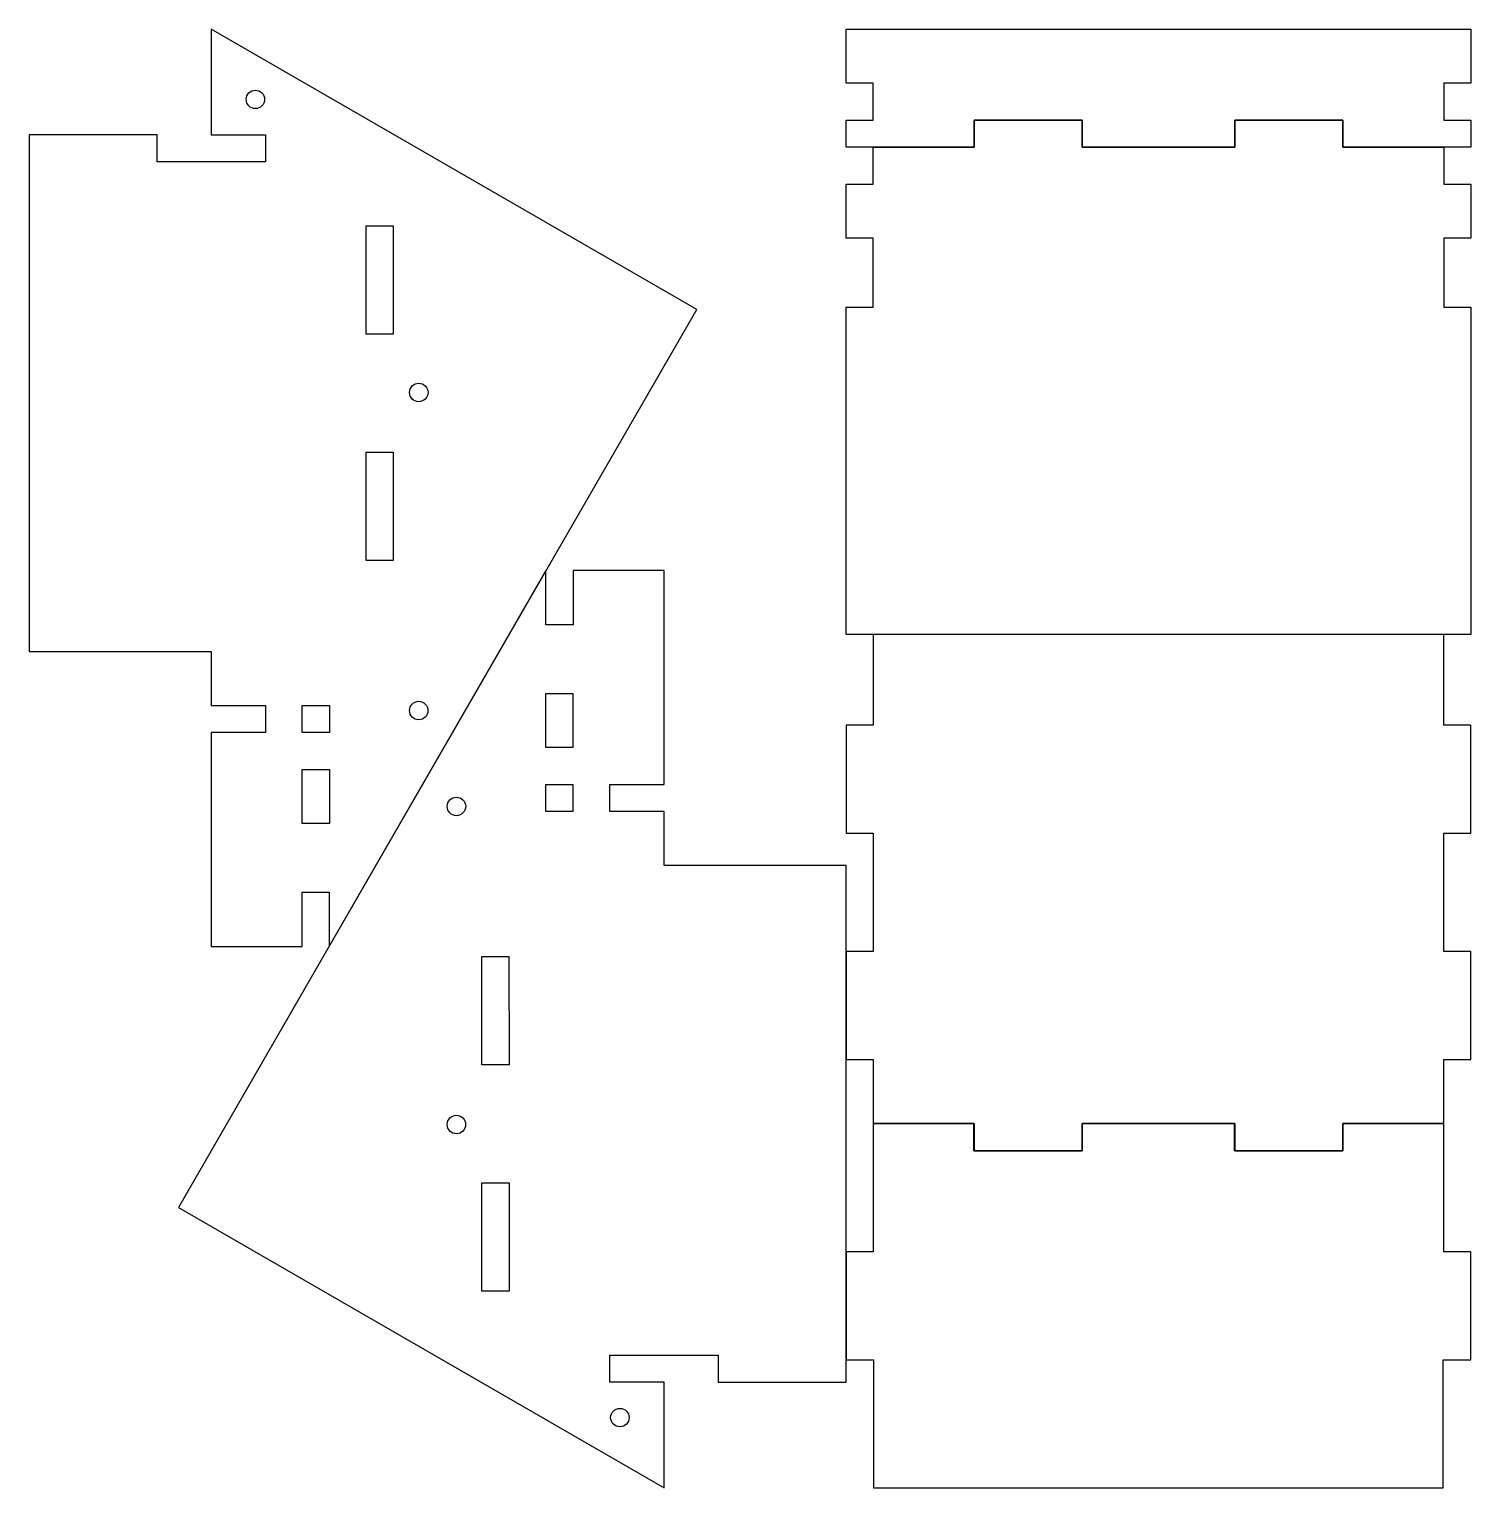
# Model space of a CAD drawing. Extents: x 7 to 593, y 307 to 899.
import ezdxf

# ---------------------------------------------------------------- set-up
doc = ezdxf.new("R2010")
doc.units = 0
doc.layers.get('0').update_dxf_attribs({"linetype": 'CONTINUOUS'})

msp = doc.modelspace()

# ---------------------------------------------------------------- linework, layer by layer
at = {"color": 7}
for points in [[(80.898213, 899.452354), (80.898213, 856.563418), (102.94681, 856.545779), (102.955615, 845.539113), (58.955435, 845.547918), (58.946629, 856.545765), (58.946629, 856.563404), (6.894268, 856.563404), (6.894268, 646.519515), (80.907046, 646.519515), (80.907046, 624.54146), (80.951143, 624.54146), (80.951143, 624.550209), (102.955657, 624.54146), (102.946852, 613.543625), (80.951157, 613.543625), (80.90706, 613.543625), (80.898255, 526.610349), (80.90706, 526.6016), (117.913449, 526.6016), (117.913449, 548.606128), (128.911296, 548.606128), (128.911296, 526.610433), (278.356743, 785.452224), (80.898227, 899.452326), (80.898213, 899.452354)], [(339.12333, 851.456946), (339.12333, 862.454779), (350.147636, 862.454779), (350.147636, 877.456668), (339.12333, 877.456668), (339.12333, 899.452354), (593.105692, 899.452354), (593.105692, 877.456668), (582.090191, 877.456668), (582.090191, 862.454779), (593.105692, 862.454779), (593.105692, 851.456946), (541.123886, 851.456946), (541.123886, 862.454779), (497.123692, 862.454779), (497.123692, 851.456946), (435.114164, 851.456946), (435.114164, 862.454779), (391.11397, 862.454779), (391.11397, 851.456946), (339.12333, 851.456946), (339.12333, 851.456946)], [(98.87224, 874.643279), (98.87224, 874.643279)], [(339.12333, 653.460362), (339.12333, 764.51482), (339.12333, 786.519348), (350.147636, 786.519348), (350.147636, 814.459348), (339.12333, 814.459348), (339.12333, 836.455043), (350.147636, 836.455043), (350.147636, 851.456932), (391.11397, 851.456932), (391.11397, 862.463587), (435.114164, 862.463587), (435.114164, 851.456932), (497.123692, 851.456932), (497.123692, 862.463587), (541.123886, 862.463587), (541.123886, 851.456932), (582.090191, 851.456932), (582.090191, 836.455043), (593.105692, 836.455043), (593.105692, 814.459348), (582.090191, 814.459348), (582.090191, 786.519348), (593.105692, 786.519348), (593.105692, 764.51482), (593.105692, 653.460362), (339.12333, 653.460362), (339.12333, 653.460362)], [(143.948421, 819.53939), (154.955088, 819.53939), (154.946282, 775.539182), (143.948435, 775.547987), (143.948435, 819.539376), (143.948421, 819.53939), (143.948421, 819.53939)], [(165.326754, 755.519043), (165.326754, 755.519043)], [(143.948421, 727.543765), (154.955088, 727.543765), (154.955088, 683.543557), (143.95724, 683.543557), (143.948435, 727.543765), (143.948421, 727.543765), (143.948421, 727.543765)], [(265.057557, 306.547605), (265.057557, 349.43656), (243.008946, 349.454058), (243.000197, 360.460725), (287.000386, 360.451976), (287.009134, 349.454143), (287.009134, 349.436645), (339.061496, 349.436645), (339.061496, 559.48052), (265.048723, 559.48052), (265.048723, 581.458576), (265.004612, 581.458576), (265.004612, 581.449827), (243.000112, 581.458576), (243.008861, 592.456409), (265.004556, 592.456409), (265.048639, 592.456409), (265.057388, 679.389689), (265.048639, 679.398438), (228.04225, 679.398438), (228.04225, 657.39391), (217.044417, 657.39391), (217.044417, 679.389604), (67.598984, 420.547797), (265.057501, 306.547661), (265.057557, 306.547605)], [(350.129997, 653.460367), (350.129997, 616.612757), (339.105692, 616.612757), (339.105692, 572.621368), (350.129997, 572.621368), (350.129997, 524.617117), (339.105692, 524.617117), (339.105692, 480.616923), (350.129997, 480.616923), (350.129997, 454.608367), (391.096331, 454.608367), (391.096331, 443.46059), (435.096525, 443.46059), (435.096525, 454.608367), (497.106053, 454.608367), (497.106053, 443.46059), (541.106247, 443.46059), (541.106247, 443.61934), (541.106247, 454.608367), (582.072552, 454.608367), (582.072552, 480.616923), (593.105692, 480.616923), (593.105692, 524.617117), (593.088194, 524.617117), (582.072694, 524.617117), (582.072694, 572.621368), (593.088194, 572.621368), (593.105692, 572.621368), (593.105692, 616.612757), (582.072552, 616.612757), (582.072552, 653.460367), (350.129997, 653.460367), (350.129997, 653.460367)], [(228.007057, 607.458227), (217.00039, 607.458227), (217.00039, 629.45391), (228.007057, 629.45391), (228.007057, 607.458227), (228.007057, 607.458227)], [(117.948699, 624.550307), (128.955365, 624.550307), (128.955365, 613.543639), (117.948699, 613.543639), (117.948699, 624.550307), (117.948699, 624.550307)], [(165.317935, 626.243641), (165.317935, 626.243641)], [(117.948699, 598.54175), (128.955365, 598.54175), (128.955365, 576.546055), (117.948699, 576.546055), (117.948699, 598.54175), (117.948699, 598.54175)], [(228.007057, 581.449672), (217.00039, 581.449672), (217.00039, 592.456339), (228.007057, 592.456339), (228.007057, 581.449672), (228.007057, 581.449672)], [(180.637835, 579.756339), (180.637835, 579.756339)], [(202.007335, 478.456213), (191.000668, 478.456213), (191.000668, 522.456421), (201.998529, 522.456421), (202.007278, 478.456213), (202.007278, 478.456213), (202.007335, 478.456213)], [(593.043941, 402.529534), (582.072552, 402.529534), (582.072552, 454.608367), (582.019636, 454.608367), (541.053302, 454.608367), (541.053302, 443.46059), (497.053108, 443.46059), (497.053108, 454.608367), (435.04358, 454.608367), (435.04358, 443.46059), (391.043386, 443.46059), (391.043386, 443.61934), (391.043386, 454.608367), (350.077052, 454.608367), (350.050523, 454.59087), (350.050523, 402.529675), (339.061496, 402.529675), (339.061496, 358.529484), (350.20044, 358.529484), (350.20044, 306.547661), (581.904884, 306.547661), (581.904884, 358.529484), (593.043857, 358.529484), (593.043857, 402.529675), (593.043857, 402.529534), (593.043941, 402.529534)], [(180.629001, 450.480935), (180.629001, 450.480935)], [(202.007335, 386.460588), (191.000668, 386.460588), (191.009417, 430.460796), (202.007278, 430.451991), (202.007278, 386.460602), (202.007278, 386.460588), (202.007335, 386.460588)], [(247.083529, 331.356699), (247.083529, 331.356699)]]:
    msp.add_lwpolyline(points, dxfattribs=at)
for points in [[(95.123976, 870.895001), (95.123976, 872.966089), (96.801172, 874.643279), (98.87224, 874.643279)], [(98.87224, 874.643279), (100.943308, 874.643279), (102.620504, 872.966089), (102.620504, 870.895001)], [(98.87224, 867.146752), (96.801172, 867.146752), (95.123976, 868.823942), (95.123976, 870.895001)], [(102.620504, 870.895001), (102.620504, 868.823942), (100.943308, 867.146752), (98.87224, 867.146752)], [(161.57849, 751.770779), (161.57849, 753.841847), (163.255686, 755.519043), (165.326754, 755.519043)], [(165.326754, 755.519043), (167.397822, 755.519043), (169.075018, 753.841847), (169.075018, 751.770779)], [(165.326754, 748.022515), (163.255686, 748.022515), (161.57849, 749.699711), (161.57849, 751.770779)], [(169.075018, 751.770779), (169.075018, 749.699711), (167.397822, 748.022515), (165.326754, 748.022515)], [(161.569671, 622.495363), (161.569671, 624.566422), (163.246867, 626.243641), (165.317935, 626.243641)], [(165.317935, 626.243641), (167.389003, 626.243641), (169.066199, 624.566422), (169.066199, 622.495363)], [(165.317935, 618.747085), (163.246867, 618.747085), (161.569671, 620.424303), (161.569671, 622.495363)], [(169.066199, 622.495363), (169.066199, 620.424303), (167.389003, 618.747085), (165.317935, 618.747085)], [(176.889557, 583.504617), (176.889557, 585.575676), (178.566747, 587.252894), (180.637835, 587.252894)], [(180.637835, 587.252894), (182.708894, 587.252894), (184.386085, 585.575676), (184.386085, 583.504617)], [(180.637835, 579.756339), (178.566747, 579.756339), (176.889557, 581.433557), (176.889557, 583.504617)], [(184.386085, 583.504617), (184.386085, 581.433557), (182.708894, 579.756339), (180.637835, 579.756339)], [(176.880751, 454.229199), (176.880751, 456.300267), (178.557942, 457.977463), (180.629001, 457.977463)], [(180.629001, 457.977463), (182.700061, 457.977463), (184.377279, 456.300267), (184.377279, 454.229199)], [(180.629001, 450.480935), (178.557942, 450.480935), (176.880751, 452.158131), (176.880751, 454.229199)], [(184.377279, 454.229199), (184.377279, 452.158131), (182.700061, 450.480935), (180.629001, 450.480935)], [(243.335251, 335.104949), (243.335251, 337.176037), (245.012441, 338.853227), (247.083529, 338.853227)], [(247.083529, 338.853227), (249.154589, 338.853227), (250.831779, 337.176037), (250.831779, 335.104949)], [(247.083529, 331.356699), (245.012441, 331.356699), (243.335251, 333.033889), (243.335251, 335.104949)], [(250.831779, 335.104949), (250.831779, 333.033889), (249.154589, 331.356699), (247.083529, 331.356699)]]:
    msp.add_open_spline(points, degree=3, dxfattribs=at)

doc.saveas('drawing.dxf')
